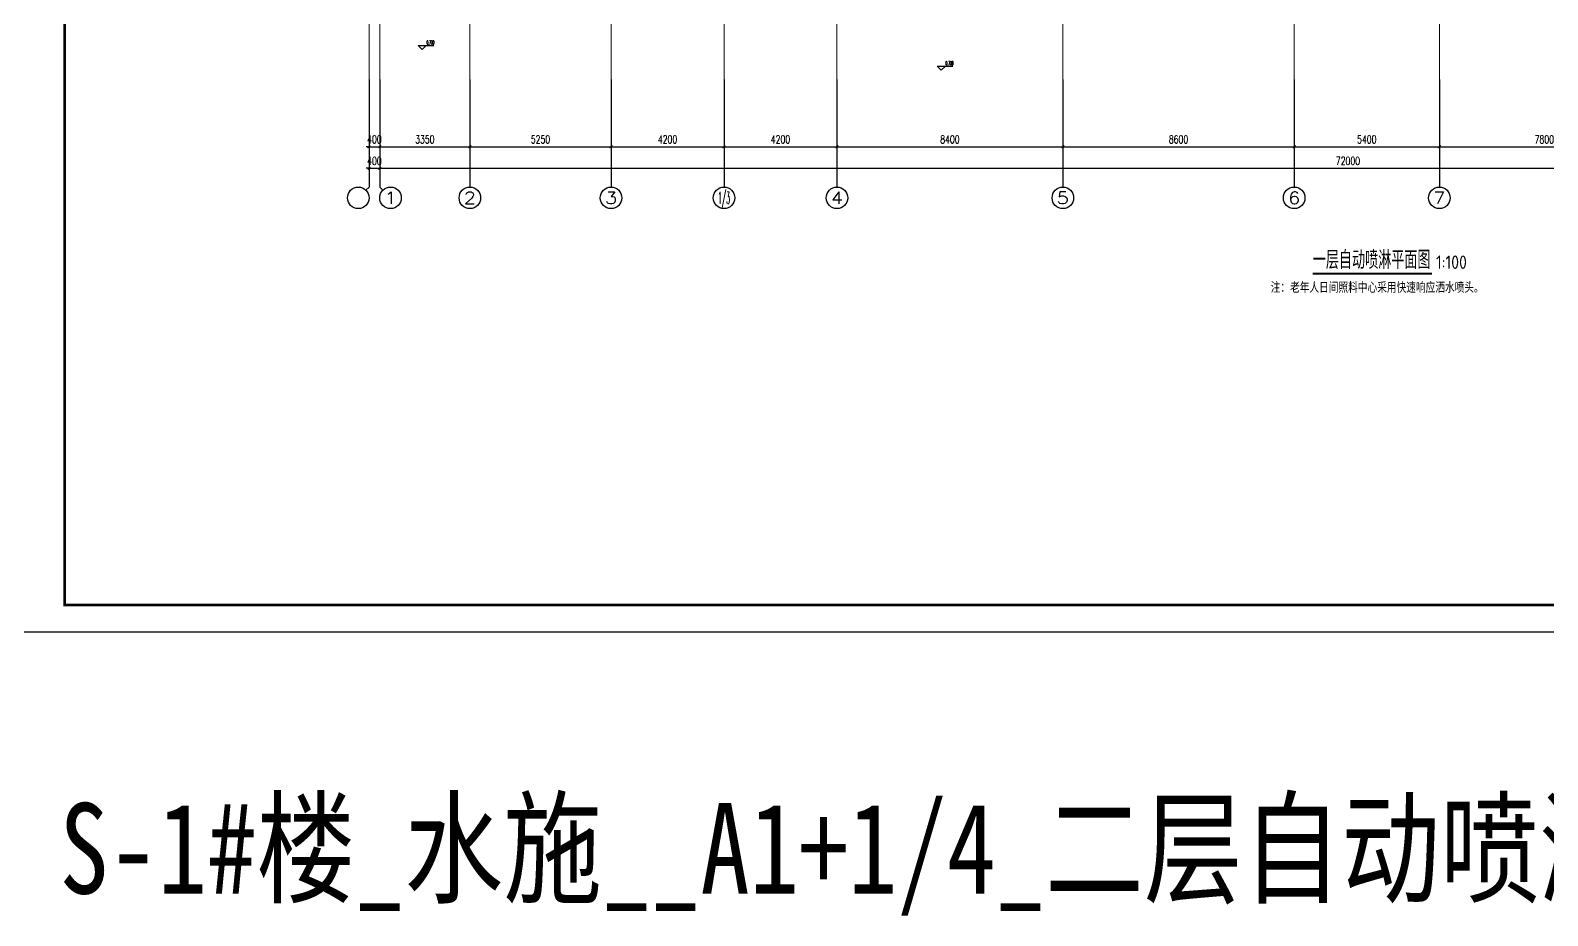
# Model space of a CAD drawing. Extents: x 1031190 to 1725648, y 733081 to 1571294.
# Drawn here: x 1099624 to 1156042, y 1101774 to 1134682 of the extents above; entities that cross this region are included whole.
import ezdxf
from ezdxf.enums import TextEntityAlignment as Align

# ---------------------------------------------------------------- set-up
doc = ezdxf.new("R2010")
doc.units = 0
doc.header["$LTSCALE"] = 1000
doc.header["$MEASUREMENT"] = 0
doc.linetypes.add('ACAD_ISO10W100', pattern=[18.5, 12, -3, 0.5, -3])
doc.linetypes.add('DOTE', pattern=[2.42, 2, -0.2, 0.02, -0.2])
for name, color, linetype in [('0 @ 1', 7, 'Continuous'), ('AXIS', 3, 'Continuous'), ('AXIS_TEXT', 4, 'Continuous'), ('C-AXIS(轴号)', 3, 'Continuous'), ('C-AXIS-T(字)', 7, 'Continuous'), ('DIM_ELEV', 3, 'Continuous'), ('DIM_SYMB', 3, 'Continuous'), ('PUB_TEXT', 4, 'Continuous'), ('图框', 140, 'Continuous'), ('导图字', 7, 'Continuous')]:
    doc.layers.add(name, color=color, linetype=linetype)
doc.layers.add('DOTE', color=19, linetype='DOTE', lineweight=9)
doc.styles.add('_TCH_AXIS', font='COMPLEX', dxfattribs={"bigfont": 'GBCBIG'})
doc.styles.add('_TCH_DIM', font='SIMPLEX.shx', dxfattribs={"width": 0.6, "oblique": 10, "bigfont": 'hztxt.shx'})
doc.styles.add('_TCH_DIM_T3', font='SIMPLEX', dxfattribs={"width": 0.705882, "bigfont": 'GBCBIG'})
doc.styles.add('Annotative', font='simplex.shx', dxfattribs={"width": 0.6, "bigfont": 'aadri.shx'})
doc.styles.add('COMPLEX', font='COMPLEX')
doc.styles.get("Standard").update_dxf_attribs({"font": 'gbenor.shx', "bigfont": 'gbcbig.shx'})
doc.styles.add('黑体', font='simhei.ttf')
doc.dimstyles.new('_TCH_ARCH&&100', dxfattribs={"dimtxt": 297.5, "dimasz": 100, "dimexe": 250, "dimexo": 300, "dimgap": 126.25, "dimtad": 1, "dimdec": 0, "dimzin": 0, "dimdsep": 46, "dimtxsty": '_TCH_DIM_T3', "dimblk": 'ARCHTICK', "dimcen": 0.09, "dimclrt": 7, "dimazin": 2, "dimtfac": 1, "dimtdec": 0, "dimtix": 1, "dimtmove": 2, "dimatfit": 3, "dimfxl": 0, "dimtolj": 1, "dimtzin": 0, "dimarcsym": 0})

# ---------------------------------------------------------------- blocks, each defined once
blk = doc.blocks.new('_ArchTick')
at = {"color": 0, "linetype": 'ByBlock', "const_width": 0.4}
blk.add_lwpolyline([(-0.5, -0.5), (0.5, 0.5)], dxfattribs=at)
blk = doc.blocks.new('*D353')
at = {"layer": 'AXIS', "color": 0, "lineweight": -2}
for p, q in [((1112617, 1132556), (1112617, 1129306)), ((1184617, 1132556), (1184617, 1129306)), ((1112617, 1129556), (1184617, 1129556))]:
    blk.add_line(p, q, dxfattribs=at)
at = {"layer": 'Defpoints', "color": 0}
for p in [(1112617, 1132856), (1184617, 1132856), (1184617, 1129556)]:
    blk.add_point(p, dxfattribs=at)
at = {"layer": 'AXIS', "color": 0, "lineweight": -2, "xscale": 100, "yscale": 100, "zscale": 100, "rotation": 180}
blk.add_blockref('_ArchTick', (1112617, 1129556), dxfattribs=at)
at = {"layer": 'AXIS', "color": 0, "lineweight": -2, "xscale": 100, "yscale": 100, "zscale": 100}
blk.add_blockref('_ArchTick', (1184617, 1129556), dxfattribs=at)
at = {"layer": 'AXIS', "color": 7, "insert": (1148617, 1129831), "char_height": 297.5, "attachment_point": 5, "style": '_TCH_DIM_T3'}
blk.add_mtext('\\A1;72000', dxfattribs=at)
blk = doc.blocks.new('*D354')
at = {"layer": 'AXIS', "color": 0, "lineweight": -2}
for p, q in [((1112217, 1132556), (1112217, 1129306)), ((1112617, 1132556), (1112617, 1129306)), ((1112217, 1129556), (1112117, 1129556)), ((1112217, 1129556), (1112617, 1129556)), ((1112617, 1129556), (1112717, 1129556))]:
    blk.add_line(p, q, dxfattribs=at)
at = {"layer": 'Defpoints', "color": 0}
for p in [(1112217, 1132856), (1112617, 1132856), (1112617, 1129556)]:
    blk.add_point(p, dxfattribs=at)
at = {"layer": 'AXIS', "color": 0, "lineweight": -2, "xscale": 100, "yscale": 100, "zscale": 100}
blk.add_blockref('_ArchTick', (1112217, 1129556), dxfattribs=at)
at = {"layer": 'AXIS', "color": 0, "lineweight": -2, "xscale": 100, "yscale": 100, "zscale": 100, "rotation": 180}
blk.add_blockref('_ArchTick', (1112617, 1129556), dxfattribs=at)
at = {"layer": 'AXIS', "color": 7, "insert": (1112417, 1129831), "char_height": 297.5, "attachment_point": 5, "style": '_TCH_DIM_T3'}
blk.add_mtext('\\A1;400', dxfattribs=at)
blk = doc.blocks.new('*D355')
at = {"layer": 'AXIS', "color": 0, "lineweight": -2}
for p, q in [((1112217, 1132556), (1112217, 1130106)), ((1112617, 1132556), (1112617, 1130106)), ((1112217, 1130356), (1112117, 1130356)), ((1112217, 1130356), (1112617, 1130356)), ((1112617, 1130356), (1112717, 1130356))]:
    blk.add_line(p, q, dxfattribs=at)
at = {"layer": 'Defpoints', "color": 0}
for p in [(1112217, 1132856), (1112617, 1132856), (1112617, 1130356)]:
    blk.add_point(p, dxfattribs=at)
at = {"layer": 'AXIS', "color": 0, "lineweight": -2, "xscale": 100, "yscale": 100, "zscale": 100}
blk.add_blockref('_ArchTick', (1112217, 1130356), dxfattribs=at)
at = {"layer": 'AXIS', "color": 0, "lineweight": -2, "xscale": 100, "yscale": 100, "zscale": 100, "rotation": 180}
blk.add_blockref('_ArchTick', (1112617, 1130356), dxfattribs=at)
at = {"layer": 'AXIS', "color": 7, "insert": (1112417, 1130631), "char_height": 297.5, "attachment_point": 5, "style": '_TCH_DIM_T3'}
blk.add_mtext('\\A1;400', dxfattribs=at)
blk = doc.blocks.new('*D356')
at = {"layer": 'AXIS', "color": 0, "lineweight": -2}
for p, q in [((1112617, 1132556), (1112617, 1130106)), ((1115967, 1132556), (1115967, 1130106)), ((1112617, 1130356), (1115967, 1130356))]:
    blk.add_line(p, q, dxfattribs=at)
at = {"layer": 'Defpoints', "color": 0}
for p in [(1112617, 1132856), (1115967, 1132856), (1115967, 1130356)]:
    blk.add_point(p, dxfattribs=at)
at = {"layer": 'AXIS', "color": 0, "lineweight": -2, "xscale": 100, "yscale": 100, "zscale": 100, "rotation": 180}
blk.add_blockref('_ArchTick', (1112617, 1130356), dxfattribs=at)
at = {"layer": 'AXIS', "color": 0, "lineweight": -2, "xscale": 100, "yscale": 100, "zscale": 100}
blk.add_blockref('_ArchTick', (1115967, 1130356), dxfattribs=at)
at = {"layer": 'AXIS', "color": 7, "insert": (1114292, 1130631), "char_height": 297.5, "attachment_point": 5, "style": '_TCH_DIM_T3'}
blk.add_mtext('\\A1;3350', dxfattribs=at)
blk = doc.blocks.new('*D357')
at = {"layer": 'AXIS', "color": 0, "lineweight": -2}
for p, q in [((1115967, 1132556), (1115967, 1130106)), ((1121217, 1132556), (1121217, 1130106)), ((1115967, 1130356), (1121217, 1130356))]:
    blk.add_line(p, q, dxfattribs=at)
at = {"layer": 'Defpoints', "color": 0}
for p in [(1115967, 1132856), (1121217, 1132856), (1121217, 1130356)]:
    blk.add_point(p, dxfattribs=at)
at = {"layer": 'AXIS', "color": 0, "lineweight": -2, "xscale": 100, "yscale": 100, "zscale": 100, "rotation": 180}
blk.add_blockref('_ArchTick', (1115967, 1130356), dxfattribs=at)
at = {"layer": 'AXIS', "color": 0, "lineweight": -2, "xscale": 100, "yscale": 100, "zscale": 100}
blk.add_blockref('_ArchTick', (1121217, 1130356), dxfattribs=at)
at = {"layer": 'AXIS', "color": 7, "insert": (1118592, 1130631), "char_height": 297.5, "attachment_point": 5, "style": '_TCH_DIM_T3'}
blk.add_mtext('\\A1;5250', dxfattribs=at)
blk = doc.blocks.new('*D358')
at = {"layer": 'AXIS', "color": 0, "lineweight": -2}
for p, q in [((1121217, 1132556), (1121217, 1130106)), ((1125417, 1132556), (1125417, 1130106)), ((1121217, 1130356), (1125417, 1130356))]:
    blk.add_line(p, q, dxfattribs=at)
at = {"layer": 'Defpoints', "color": 0}
for p in [(1121217, 1132856), (1125417, 1132856), (1125417, 1130356)]:
    blk.add_point(p, dxfattribs=at)
at = {"layer": 'AXIS', "color": 0, "lineweight": -2, "xscale": 100, "yscale": 100, "zscale": 100, "rotation": 180}
blk.add_blockref('_ArchTick', (1121217, 1130356), dxfattribs=at)
at = {"layer": 'AXIS', "color": 0, "lineweight": -2, "xscale": 100, "yscale": 100, "zscale": 100}
blk.add_blockref('_ArchTick', (1125417, 1130356), dxfattribs=at)
at = {"layer": 'AXIS', "color": 7, "insert": (1123317, 1130631), "char_height": 297.5, "attachment_point": 5, "style": '_TCH_DIM_T3'}
blk.add_mtext('\\A1;4200', dxfattribs=at)
blk = doc.blocks.new('*D359')
at = {"layer": 'AXIS', "color": 0, "lineweight": -2}
for p, q in [((1125417, 1132556), (1125417, 1130106)), ((1129617, 1132556), (1129617, 1130106)), ((1125417, 1130356), (1129617, 1130356))]:
    blk.add_line(p, q, dxfattribs=at)
at = {"layer": 'Defpoints', "color": 0}
for p in [(1125417, 1132856), (1129617, 1132856), (1129617, 1130356)]:
    blk.add_point(p, dxfattribs=at)
at = {"layer": 'AXIS', "color": 0, "lineweight": -2, "xscale": 100, "yscale": 100, "zscale": 100, "rotation": 180}
blk.add_blockref('_ArchTick', (1125417, 1130356), dxfattribs=at)
at = {"layer": 'AXIS', "color": 0, "lineweight": -2, "xscale": 100, "yscale": 100, "zscale": 100}
blk.add_blockref('_ArchTick', (1129617, 1130356), dxfattribs=at)
at = {"layer": 'AXIS', "color": 7, "insert": (1127517, 1130631), "char_height": 297.5, "attachment_point": 5, "style": '_TCH_DIM_T3'}
blk.add_mtext('\\A1;4200', dxfattribs=at)
blk = doc.blocks.new('*D360')
at = {"layer": 'AXIS', "color": 0, "lineweight": -2}
for p, q in [((1129617, 1132556), (1129617, 1130106)), ((1138017, 1132556), (1138017, 1130106)), ((1129617, 1130356), (1138017, 1130356))]:
    blk.add_line(p, q, dxfattribs=at)
at = {"layer": 'Defpoints', "color": 0}
for p in [(1129617, 1132856), (1138017, 1132856), (1138017, 1130356)]:
    blk.add_point(p, dxfattribs=at)
at = {"layer": 'AXIS', "color": 0, "lineweight": -2, "xscale": 100, "yscale": 100, "zscale": 100, "rotation": 180}
blk.add_blockref('_ArchTick', (1129617, 1130356), dxfattribs=at)
at = {"layer": 'AXIS', "color": 0, "lineweight": -2, "xscale": 100, "yscale": 100, "zscale": 100}
blk.add_blockref('_ArchTick', (1138017, 1130356), dxfattribs=at)
at = {"layer": 'AXIS', "color": 7, "insert": (1133817, 1130631), "char_height": 297.5, "attachment_point": 5, "style": '_TCH_DIM_T3'}
blk.add_mtext('\\A1;8400', dxfattribs=at)
blk = doc.blocks.new('*D361')
at = {"layer": 'AXIS', "color": 0, "lineweight": -2}
for p, q in [((1138017, 1132556), (1138017, 1130106)), ((1146617, 1132556), (1146617, 1130106)), ((1138017, 1130356), (1146617, 1130356))]:
    blk.add_line(p, q, dxfattribs=at)
at = {"layer": 'Defpoints', "color": 0}
for p in [(1138017, 1132856), (1146617, 1132856), (1146617, 1130356)]:
    blk.add_point(p, dxfattribs=at)
at = {"layer": 'AXIS', "color": 0, "lineweight": -2, "xscale": 100, "yscale": 100, "zscale": 100, "rotation": 180}
blk.add_blockref('_ArchTick', (1138017, 1130356), dxfattribs=at)
at = {"layer": 'AXIS', "color": 0, "lineweight": -2, "xscale": 100, "yscale": 100, "zscale": 100}
blk.add_blockref('_ArchTick', (1146617, 1130356), dxfattribs=at)
at = {"layer": 'AXIS', "color": 7, "insert": (1142317, 1130631), "char_height": 297.5, "attachment_point": 5, "style": '_TCH_DIM_T3'}
blk.add_mtext('\\A1;8600', dxfattribs=at)
blk = doc.blocks.new('*D362')
at = {"layer": 'AXIS', "color": 0, "lineweight": -2}
for p, q in [((1146617, 1132556), (1146617, 1130106)), ((1152017, 1132556), (1152017, 1130106)), ((1146617, 1130356), (1152017, 1130356))]:
    blk.add_line(p, q, dxfattribs=at)
at = {"layer": 'Defpoints', "color": 0}
for p in [(1146617, 1132856), (1152017, 1132856), (1152017, 1130356)]:
    blk.add_point(p, dxfattribs=at)
at = {"layer": 'AXIS', "color": 0, "lineweight": -2, "xscale": 100, "yscale": 100, "zscale": 100, "rotation": 180}
blk.add_blockref('_ArchTick', (1146617, 1130356), dxfattribs=at)
at = {"layer": 'AXIS', "color": 0, "lineweight": -2, "xscale": 100, "yscale": 100, "zscale": 100}
blk.add_blockref('_ArchTick', (1152017, 1130356), dxfattribs=at)
at = {"layer": 'AXIS', "color": 7, "insert": (1149317, 1130631), "char_height": 297.5, "attachment_point": 5, "style": '_TCH_DIM_T3'}
blk.add_mtext('\\A1;5400', dxfattribs=at)
blk = doc.blocks.new('*D363')
at = {"layer": 'AXIS', "color": 0, "lineweight": -2}
for p, q in [((1152017, 1132556), (1152017, 1130106)), ((1159817, 1132556), (1159817, 1130106)), ((1152017, 1130356), (1159817, 1130356))]:
    blk.add_line(p, q, dxfattribs=at)
at = {"layer": 'Defpoints', "color": 0}
for p in [(1152017, 1132856), (1159817, 1132856), (1159817, 1130356)]:
    blk.add_point(p, dxfattribs=at)
at = {"layer": 'AXIS', "color": 0, "lineweight": -2, "xscale": 100, "yscale": 100, "zscale": 100, "rotation": 180}
blk.add_blockref('_ArchTick', (1152017, 1130356), dxfattribs=at)
at = {"layer": 'AXIS', "color": 0, "lineweight": -2, "xscale": 100, "yscale": 100, "zscale": 100}
blk.add_blockref('_ArchTick', (1159817, 1130356), dxfattribs=at)
at = {"layer": 'AXIS', "color": 7, "insert": (1155917, 1130631), "char_height": 297.5, "attachment_point": 5, "style": '_TCH_DIM_T3'}
blk.add_mtext('\\A1;7800', dxfattribs=at)
blk = doc.blocks.new('_AXISO')
blk.add_circle((0, 0), 0.5)
at = {"layer": 'AXIS_TEXT', "style": 'COMPLEX', "width": 1.041667}
blk.add_attdef('A', text='', height=0.56, dxfattribs=at).set_placement((-0.25, -0.28), (0.25, -0.28), align=Align.FIT)

msp = doc.modelspace()

# ---------------------------------------------------------------- linework, layer by layer
at = {"layer": 'C-AXIS(轴号)'}
for p, q in [((1112217, 1132856.1), (1112217, 1128856.1)), ((1112617, 1132856.1), (1112617, 1128856.1)), ((1115967, 1132856.1), (1115967, 1128856.1)), ((1121217, 1132856.1), (1121217, 1128856.1)), ((1125417, 1132856.1), (1125417, 1128856.1)), ((1129617, 1132856.1), (1129617, 1128856.1)), ((1138017, 1132856.1), (1138017, 1128856.1)), ((1146617, 1132856.1), (1146617, 1128856.1)), ((1152017, 1132856.1), (1152017, 1128856.1)), ((1112099.8, 1128739), (1112217, 1128856.1)), ((1112734.1, 1128739), (1112617, 1128856.1))]:
    msp.add_line(p, q, dxfattribs=at)
at = {"layer": 'DIM_ELEV', "color": 8}
for p, q in [((1114196.6, 1133974.2), (1114046.6, 1134124.2)), ((1114046.6, 1134124.2), (1114631.2, 1134124.2)), ((1114196.6, 1133974.2), (1114346.6, 1134124.2)), ((1133496.2, 1133203.3), (1133346.2, 1133353.3)), ((1133346.2, 1133353.3), (1133930.8, 1133353.3)), ((1133496.2, 1133203.3), (1133646.2, 1133353.3))]:
    msp.add_line(p, q, dxfattribs=at)
at = {"layer": 'DIM_SYMB', "const_width": 70}
msp.add_lwpolyline([(1147310.1, 1125636.6), (1151747.4, 1125636.6)], dxfattribs=at)
at = {"layer": 'DOTE', "linetype": 'ACAD_ISO10W100', "ltscale": 100}
for p, q in [((1112217, 1157556.1), (1112217, 1132856.1)), ((1112617, 1157556.1), (1112617, 1132856.1)), ((1121217, 1157556.1), (1121217, 1132856.1)), ((1125417, 1157556.1), (1125417, 1132856.1)), ((1129617, 1157556.1), (1129617, 1132856.1)), ((1138017, 1157556.1), (1138017, 1132856.1)), ((1146617, 1157556.1), (1146617, 1132856.1)), ((1152017, 1157556.1), (1152017, 1132856.1)), ((1115967, 1145156.1), (1115967, 1132856.1))]:
    msp.add_line(p, q, dxfattribs=at)
at = {"layer": '图框'}
msp.add_lwpolyline([(1098399, 1112318.7), (1203499, 1112318.7), (1203499, 1171718.7), (1098399, 1171718.7)], close=True, dxfattribs=at)
at = {"layer": '图框', "const_width": 100}
msp.add_lwpolyline([(1100899, 1113318.7), (1202499, 1113318.7), (1202499, 1170718.7), (1100899, 1170718.7)], close=True, dxfattribs=at)

# ---------------------------------------------------------------- block references
at = {"layer": 'C-AXIS(轴号)', "xscale": 800, "yscale": 800, "zscale": 800}
msp.add_blockref('_AXISO', (1111817, 1128456.1), dxfattribs=at)
at = {"layer": 'C-AXIS(轴号)'}
ref = msp.add_blockref('_AXISO', (1113017, 1128456.1), dxfattribs=dict(at, xscale=800, yscale=800, zscale=800))
ref.add_attrib('A', '1', dxfattribs={"layer": 'C-AXIS-T(字)', "height": 452.5, "style": '_TCH_AXIS', "width": 2.333333}).set_placement((1112790.7, 1128229.9), (1113243.3, 1128229.9), align=Align.FIT)
ref = msp.add_blockref('_AXISO', (1115967, 1128456.1), dxfattribs=dict(at, xscale=800, yscale=800, zscale=800))
ref.add_attrib('A', '2', dxfattribs={"layer": 'C-AXIS-T(字)', "height": 452.5, "style": '_TCH_AXIS', "width": 1.5}).set_placement((1115740.7, 1128229.9), (1116193.3, 1128229.9), align=Align.FIT)
ref = msp.add_blockref('_AXISO', (1121217, 1128456.1), dxfattribs=dict(at, xscale=800, yscale=800, zscale=800))
ref.add_attrib('A', '3', dxfattribs={"layer": 'C-AXIS-T(字)', "height": 452.5, "style": '_TCH_AXIS', "width": 1.5}).set_placement((1120990.7, 1128229.9), (1121443.3, 1128229.9), align=Align.FIT)
ref = msp.add_blockref('_AXISO', (1125417, 1128456.1), dxfattribs=dict(at, xscale=800, yscale=800, zscale=800))
ref.add_attrib('A', '1/3', dxfattribs={"layer": 'C-AXIS-T(字)', "height": 452.55, "style": '_TCH_AXIS', "width": 0.411765}).set_placement((1125190.7, 1128229.9), (1125643.3, 1128229.9), align=Align.FIT)
ref = msp.add_blockref('_AXISO', (1129617, 1128456.1), dxfattribs=dict(at, xscale=800, yscale=800, zscale=800))
ref.add_attrib('A', '4', dxfattribs={"layer": 'C-AXIS-T(字)', "height": 452.5, "style": '_TCH_AXIS', "width": 1.3125}).set_placement((1129390.7, 1128229.9), (1129843.3, 1128229.9), align=Align.FIT)
ref = msp.add_blockref('_AXISO', (1138017, 1128456.1), dxfattribs=dict(at, xscale=800, yscale=800, zscale=800))
ref.add_attrib('A', '5', dxfattribs={"layer": 'C-AXIS-T(字)', "height": 452.5, "style": '_TCH_AXIS', "width": 1.5}).set_placement((1137790.7, 1128229.9), (1138243.3, 1128229.9), align=Align.FIT)
ref = msp.add_blockref('_AXISO', (1146617, 1128456.1), dxfattribs=dict(at, xscale=800, yscale=800, zscale=800))
ref.add_attrib('A', '6', dxfattribs={"layer": 'C-AXIS-T(字)', "height": 452.5, "style": '_TCH_AXIS', "width": 1.5}).set_placement((1146390.7, 1128229.9), (1146843.3, 1128229.9), align=Align.FIT)
ref = msp.add_blockref('_AXISO', (1152017, 1128456.1), dxfattribs=dict(at, xscale=800, yscale=800, zscale=800))
ref.add_attrib('A', '7', dxfattribs={"layer": 'C-AXIS-T(字)', "height": 452.5, "style": '_TCH_AXIS', "width": 1.5}).set_placement((1151790.7, 1128229.9), (1152243.3, 1128229.9), align=Align.FIT)

# ---------------------------------------------------------------- texts
at = {"layer": '0 @ 1', "color": 0, "style": 'Annotative', "width": 0.75}
msp.add_text('注：老年人日间照料中心采用快速响应洒水喷头。', height=400, rotation=360, dxfattribs=at).set_placement((1145743.8, 1124923.2))
at = {"layer": 'DIM_ELEV', "color": 8, "style": '_TCH_DIM', "width": 0.423529}
for p in [(1114354, 1134159.2), (1133653.5, 1133388.3)]:
    msp.add_text('0.700', height=148.75, dxfattribs=at).set_placement(p)
at = {"layer": 'PUB_TEXT'}
for s, height, p in [('一层自动喷淋平面图', 675.18, (1147310.1, 1125813.9)), ('1:100', 500, (1151890.6, 1125813.9))]:
    msp.add_text(s, height=height, dxfattribs=at).set_placement(p)
at = {"layer": '导图字', "color": 1, "style": '黑体', "width": 0.8}
msp.add_text('S-1#楼_水施__A1+1/4_二层自动喷淋平面图', height=3364.726, dxfattribs=at).set_placement((1100706.6, 1102593.6))

# ---------------------------------------------------------------- dimensions: what is measured, and where the dimension line sits
at = {"layer": 'AXIS'}
for p1, p2, distance, picture, middle in [((1112217, 1132856.1), (1112617, 1132856.1), -3300, '*D354', (1112417, 1129831.1)), ((1112217, 1132856.1), (1112617, 1132856.1), -2500, '*D355', (1112417, 1130631.1)), ((1112617, 1132856.1), (1184617, 1132856.1), -3300, '*D353', (1148617, 1129831.1)), ((1112617, 1132856.1), (1115967, 1132856.1), -2500, '*D356', (1114292, 1130631.1)), ((1115967, 1132856.1), (1121217, 1132856.1), -2500, '*D357', (1118592, 1130631.1)), ((1121217, 1132856.1), (1125417, 1132856.1), -2500, '*D358', (1123317, 1130631.1)), ((1125417, 1132856.1), (1129617, 1132856.1), -2500, '*D359', (1127517, 1130631.1)), ((1129617, 1132856.1), (1138017, 1132856.1), -2500, '*D360', (1133817, 1130631.1)), ((1138017, 1132856.1), (1146617, 1132856.1), -2500, '*D361', (1142317, 1130631.1)), ((1146617, 1132856.1), (1152017, 1132856.1), -2500, '*D362', (1149317, 1130631.1)), ((1152017, 1132856.1), (1159817, 1132856.1), -2500, '*D363', (1155917, 1130631.1))]:
    dim = msp.add_aligned_dim(p1=p1, p2=p2, distance=distance, dimstyle='_TCH_ARCH&&100', dxfattribs=at)
    dim.commit()
    dim.dimension.update_dxf_attribs({"geometry": picture, "text_midpoint": middle})

doc.saveas('drawing.dxf')
